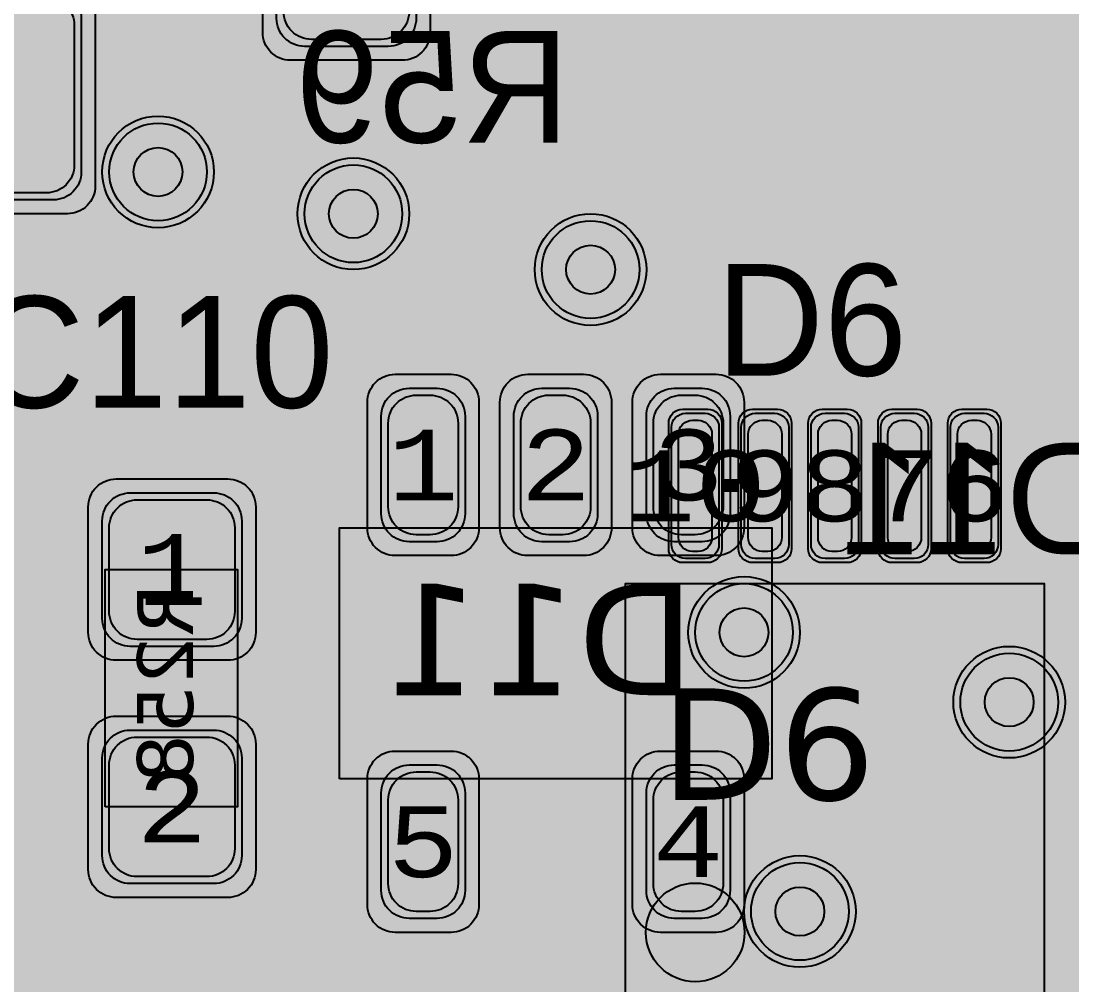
# Model space of a CAD drawing. Extents: x -28 to 199, y -61 to 255.
# Drawn here: x 40.92 to 48.45, y 159.87 to 166.78 of the extents above; entities that cross this region are included whole.
import ezdxf
from ezdxf.enums import TextEntityAlignment as Align

# ---------------------------------------------------------------- set-up
doc = ezdxf.new("R2010")
doc.units = 0
doc.header["$MEASUREMENT"] = 0
for name, color, linetype in [('ASSEMBLY_OUTLINES_BTM', 191, 'CONTINUOUS'), ('ASSEMBLY_OUTLINES_TOP', 102, 'CONTINUOUS'), ('ASSEMBLY_PART_NUMBERS_BTM', 191, 'CONTINUOUS'), ('ASSEMBLY_PART_NUMBERS_TOP', 102, 'CONTINUOUS'), ('ASSEMBLY_REF_DES_BTM', 191, 'CONTINUOUS'), ('ASSEMBLY_REF_DES_TOP', 102, 'CONTINUOUS'), ('DRILL_DRAWING', 21, 'CONTINUOUS'), ('GENERATED_SILKSCREEN_BTM', 255, 'CONTINUOUS'), ('GENERATED_SILKSCREEN_TOP', 140, 'CONTINUOUS'), ('PART_PADS_SMD_BTM', 10, 'CONTINUOUS'), ('PART_PADS_SMD_TOP', 150, 'CONTINUOUS'), ('PIN_NUMBERS_BTM', 8, 'CONTINUOUS'), ('PIN_NUMBERS_TOP', 8, 'CONTINUOUS'), ('PLACEMENT_OUTLINES_BTM', 222, 'CONTINUOUS'), ('PLACEMENT_OUTLINES_TOP', 130, 'CONTINUOUS'), ('PLANE_DATA_LAYER_BOTTOM', 10, 'CONTINUOUS'), ('PLANE_DATA_LAYER_TOP', 150, 'CONTINUOUS'), ('PLANE_SHAPES_LAYER_2', 230, 'CONTINUOUS'), ('PLANE_SHAPES_LAYER_3', 81, 'CONTINUOUS'), ('PLANE_SHAPES_LAYER_BOTTOM', 10, 'CONTINUOUS'), ('PLANE_SHAPES_LAYER_TOP', 150, 'CONTINUOUS'), ('SILKSCREEN_OUTLINES_BTM', 211, 'CONTINUOUS'), ('SILKSCREEN_OUTLINES_TOP', 150, 'CONTINUOUS'), ('SILKSCREEN_REF_DES_BTM', 211, 'CONTINUOUS'), ('SILKSCREEN_REF_DES_TOP', 150, 'CONTINUOUS'), ('SOLDERMASK_PADS_BTM', 12, 'CONTINUOUS'), ('SOLDERMASK_PADS_TOP', 180, 'CONTINUOUS'), ('SOLDERPASTE_PADS_BTM', 12, 'CONTINUOUS'), ('SOLDERPASTE_PADS_TOP', 180, 'CONTINUOUS'), ('TRACES_LAYER_BOTTOM', 10, 'CONTINUOUS'), ('TRACES_LAYER_TOP', 150, 'CONTINUOUS'), ('VIA_HOLES_LAYER_2', 30, 'CONTINUOUS'), ('VIA_HOLES_LAYER_3', 30, 'CONTINUOUS'), ('VIA_HOLES_LAYER_BOTTOM', 30, 'CONTINUOUS'), ('VIA_HOLES_LAYER_TOP', 30, 'CONTINUOUS'), ('VIA_PADS_LAYER_2', 230, 'CONTINUOUS'), ('VIA_PADS_LAYER_3', 81, 'CONTINUOUS'), ('VIA_PADS_LAYER_BOTTOM', 10, 'CONTINUOUS'), ('VIA_PADS_LAYER_TOP', 150, 'CONTINUOUS')]:
    doc.layers.add(name, color=color, linetype=linetype)
doc.styles.add('COURIER_NEW', font='COUR.TTF')
doc.styles.add('VERDANA', font='verdana.TTF')
doc.styles.add('VERIBEST_GERBER_0', font='txt')

msp = doc.modelspace()

# ---------------------------------------------------------------- hatches: boundary and pattern name
at = {"layer": 'ASSEMBLY_OUTLINES_TOP'}
h = msp.add_hatch(color=256, dxfattribs=at)
edge = h.paths.add_edge_path()
edge.add_arc((45.75, 160.25), 0.353553, 0, 360)
at = {"layer": 'PLANE_DATA_LAYER_BOTTOM'}
h = msp.add_hatch(color=256, dxfattribs=at)
h.paths.add_polyline_path([(65.75, 160.0762, -0.414213562373095), (65.6738, 160), (52.4762, 160, -0.414213562373095), (52.4, 160.0762), (52.4, 160.717153, 0.1989122151386167), (52.253553, 161.070706), (47.368451, 165.955808, -0.1989099556854013), (47.346133, 166.009689), (47.346133, 184.1738, -0.414213562373095), (47.422333, 184.25), (53.4238, 184.25, -0.414213562373095), (53.5, 184.1738), (53.5, 179.000008, 0.414213562373095), (53.500008, 179), (56.6738, 179, -0.414213562373095), (56.75, 178.9238), (56.75, 171.750008, 0.414213562373095), (56.750008, 171.75), (58.4238, 171.75, -0.414213562373095), (58.5, 171.6738), (58.5, 165.500008, 0.414213562373095), (58.500008, 165.5), (65.6738, 165.5, -0.414213562373095), (65.75, 165.4238)], flags=0)
h.paths.add_polyline_path([(47.5, 168.25, -0.9999999999999999), (49.5, 168.25, -0.9999999999999999)], flags=0)
h.paths.add_polyline_path([(47.5, 172.5, -0.9999999999999999), (49.5, 172.5, -0.9999999999999999)], flags=0)
h.paths.add_polyline_path([(47.5, 176.75, -0.9999999999999999), (49.5, 176.75, -0.9999999999999999)], flags=0)
h.paths.add_polyline_path([(47.5, 182, -0.9999999999999999), (49.5, 182, -0.9999999999999999)], flags=0)
at = {"layer": 'PLANE_DATA_LAYER_TOP'}
h = msp.add_hatch(color=256, dxfattribs=at)
h.paths.add_polyline_path([(86.463448, 185.473835, -0.1989099556854013), (86.44113, 185.419954), (76.797091, 175.775915, 0.1989122151386141), (76.650644, 175.422362), (76.650644, 172.0512, -0.414213562373095), (76.574444, 171.975), (76.559079, 171.975, -0.3496023543748377), (76.484808, 172.034161, 0.5130308321652396), (75.585987, 172.411269, -0.1385740107174437), (75.546107, 172.4), (75.273, 172.4, 0.1989122151386089), (74.919447, 172.253553), (74.867276, 172.201382, -0.1989133663344342), (74.813394, 172.179064), (73.0762, 172.179064, -0.414213562373095), (73, 172.255264), (73, 177.999992, 0.414213562373095), (72.999992, 178), (66.250008, 178, 0.414213562373095), (66.25, 177.999992), (66.25, 172.17423, -0.2644198350149006), (66.212766, 172.108747, 0.0622368132861753), (66.114895, 172.032618), (64.037581, 169.955303, 0.1989122151386089), (63.891134, 169.60175), (63.891134, 163.701765, -0.1989099556853327), (63.868816, 163.647884), (62.49325, 162.272318, -0.1989133663345028), (62.439368, 162.25), (50.8262, 162.25, -0.414213562373095), (50.75, 162.3262), (50.75, 162.9238, -0.414213562373095), (50.8262, 163), (51.65, 163, 0.414213562373095), (52.1, 163.45), (52.1, 164.55, 0.414213562373095), (51.65, 165), (50.8262, 165, -0.414213562373095), (50.75, 165.0762), (50.75, 165.249992, 0.414213562373095), (50.749992, 165.25), (45.592317, 165.25, -0.27336965403349), (45.52557, 165.289441, 0.4661354856309689), (44.623957, 165.467539, -0.6297856695914315), (44.5, 165.526916), (44.5, 166.465411, -0.414213562373095), (44.5762, 166.541611), (45.726869, 166.541611, 0.198912215138622), (46.080422, 166.688058), (47.408969, 168.016605, -0.5745546308790374), (47.536286, 167.983064, 3.3778190211340116), (47.863697, 169.021439, -0.6341075319548196), (47.739011, 169.080223), (47.739011, 171.669777, -0.6341075319548197), (47.863697, 171.728561, 2.1211046100404554), (47.863697, 173.271439, -0.6341075319548196), (47.739011, 173.330223), (47.739011, 175.919777, -0.6341075319548197), (47.863697, 175.978561, 2.1211046100404554), (47.863697, 177.521439, -0.6341075319548196), (47.739011, 177.580223), (47.739011, 177.63997, -0.1989099556853499), (47.761329, 177.693851), (54.79516, 184.727682, -0.1989133663344858), (54.849042, 184.75), (70.499992, 184.75, 0.414213562373095), (70.5, 184.750008), (70.5, 186.262529, -0.679246768798684), (70.631697, 186.314745, 2.5221309401857095), (70.631697, 187.685255, -0.679246768798684), (70.5, 187.737471), (70.5, 188.802529, -0.6792467687985848), (70.631697, 188.854745, 2.522130940185749), (70.631697, 190.225255, -0.679246768798684), (70.5, 190.277471), (70.5, 192.382365, -0.414213562373095), (70.5762, 192.458565), (75.378436, 192.458565, 0.1989122151386141), (75.731989, 192.605012), (77.354659, 194.227682, -0.198913366334503), (77.408541, 194.25), (80.573834, 194.25, -0.7996942034350105), (80.606523, 194.104968, 0.2895657790381564), (79.75, 192.75, 0.9999999999999999), (82.75, 192.75, 0.2895657790381564), (81.893477, 194.104968, -0.7996942034350105), (81.926166, 194.25), (84.073834, 194.25, -0.7996942034350105), (84.106523, 194.104968, 0.2895657790381564), (83.25, 192.75, 0.9999999999999999), (86.25, 192.75, 0.2895657790381564), (85.393477, 194.104968, -0.7996942034350105), (85.426166, 194.25), (86.203745, 194.25, -0.198913366334503), (86.257627, 194.227682), (86.44113, 194.044179, -0.1989099556854013), (86.463448, 193.990298)], flags=0)
h.paths.add_polyline_path([(54.4, 180.5, -0.9999999999999999), (55.6, 180.5, -0.9999999999999999)], flags=0)
h.paths.add_polyline_path([(57.774763, 179.999693, -0.6213993882361923), (57.717303, 180.123665, 3.4065579684257754), (57.101959, 179.91855, -0.6213955599504086), (57.130374, 179.784897, 5.713872496407954)], flags=0)
h.paths.add_polyline_path([(58.65, 180.5, -0.9999999999999999), (59.85, 180.5, -0.9999999999999999)], flags=0)
h.paths.add_polyline_path([(57.25, 175.5, -0.9999999999999999), (60.25, 175.5, -0.9999999999999999)], flags=0)
h.paths.add_polyline_path([(59, 168.5, -0.9999999999999999), (61, 168.5, -0.9999999999999999)], flags=0)
h.paths.add_polyline_path([(59.25, 179, -0.9999999999999999), (61.25, 179, -0.9999999999999999)], flags=0)
h.paths.add_polyline_path([(60, 173.5, -0.9999999999999999), (62, 173.5, -0.9999999999999999)], flags=0)
h.paths.add_polyline_path([(60.9, 167.5, -0.9999999999999999), (62.1, 167.5, -0.9999999999999999)], flags=0)
h.paths.add_polyline_path([(60.9, 171.5, -0.9999999999999999), (62.1, 171.5, -0.9999999999999999)], flags=0)
h.paths.add_polyline_path([(60.9, 180.5, -0.9999999999999999), (62.1, 180.5, -0.9999999999999999)], flags=0)
h.paths.add_polyline_path([(63.648041, 179.91855, 3.4065579684257754), (63.032697, 180.123665, -0.6213993882361925), (62.975237, 179.999693, 5.713872496407954), (63.619626, 179.784897, -0.6213955599504087)], flags=0)
h.paths.add_polyline_path([(74, 179.25, -0.9999999999999999), (76, 179.25, -0.9999999999999999)], flags=0)
h.paths.add_polyline_path([(76.5, 179.25, -0.9999999999999999), (78.5, 179.25, -0.9999999999999999)], flags=0)
h.paths.add_polyline_path([(78, 181, -0.9999999999999999), (81, 181, -0.9999999999999999)], flags=0)
h.paths.add_polyline_path([(80.25, 187, -0.9999999999999999), (83.25, 187, -0.9999999999999999)], flags=0)
at = {"layer": 'PLANE_SHAPES_LAYER_2'}
h = msp.add_hatch(color=256, dxfattribs=at)
h.paths.add_polyline_path([(169.5, 129.25), (149.5, 129.25), (142.25, 122), (142.25, 90.5), (147.5, 90.5), (147.5, 80), (154, 80), (154, 69.25), (131.75, 69.25), (131.75, 73.25), (121.25, 73.25), (121.25, 81), (110.5, 81), (110.5, 125.75), (106.5, 125.75), (106.5, 128.75), (93.5, 128.75), (93.5, 120.25), (91.75, 120.25), (91.75, 121.5), (80, 121.5), (80, 118.25), (73.25, 118.25), (73.25, 124.5), (67.5, 124.5), (67.5, 128), (57.75, 128), (57.75, 120.25), (55.25, 120.25), (55.25, 121.5), (47.5, 121.5), (47.5, 119), (35, 119), (35, 134.75), (32.75, 134.75), (32.75, 159.75), (29.25, 159.75), (29.25, 175.25), (22.5, 175.25), (22.5, 195.25), (17.25, 195.25), (17.25, 198), (22.5, 198), (22.5, 216.5), (40.25, 216.5), (40.25, 235.5), (54.5, 235.5), (54.5, 254), (87.25, 254), (87.25, 236.25), (86.25, 236.25), (86.25, 228.75), (81, 228.75), (81, 218.75), (95.25, 218.75), (95.25, 194.5), (87, 194.5), (87, 172), (131.1, 172), (131.1, 208.75), (115.5, 208.75), (115.5, 213.75), (106.75, 213.75), (106.75, 218.75), (110.25, 222.25), (110.25, 226.25), (142.5, 226.25), (142.5, 221.5), (160.5, 221.5), (160.5, 240.75), (169.5, 240.75)])
h.paths.add_polyline_path([(35.5, 149.5), (41.75, 149.5), (41.75, 152), (39.25, 152), (39.25, 154), (37.75, 154), (37.75, 152), (35.5, 152)], flags=16)
h.paths.add_polyline_path([(37.5, 125.75), (37.5, 128.75), (42.75, 128.75), (42.75, 125.75)], flags=16)
h.paths.add_polyline_path([(52, 127.75), (52, 130.75), (54.25, 130.75), (54.25, 127.75)], flags=16)
h.paths.add_polyline_path([(50.75, 219.5), (50.75, 226.5), (71.75, 226.5), (71.75, 219.5)], flags=16)
h.paths.add_polyline_path([(66.5, 150.75), (66.5, 177.5), (72.25, 177.5), (72.25, 150.75)], flags=16)
h.paths.add_polyline_path([(47.25, 185.25), (73, 185.25), (73, 188.25), (70.25, 188.25), (70.25, 191), (47.25, 191)], flags=16)
h.paths.add_polyline_path([(84.5, 208), (84.5, 212.75), (85, 212.75), (85, 208)], flags=16)
h.paths.add_polyline_path([(61.5, 137.25), (87.75, 137.25), (87.75, 140.5), (84.75, 140.5), (84.75, 143), (61.5, 143)], flags=16)
h.paths.add_polyline_path([(88.75, 127), (88.75, 130), (91, 130), (91, 127)], flags=16)
h.paths.add_polyline_path([(85.5, 130.25), (85.5, 132.5), (91, 132.5), (91, 130.25)], flags=16)
h.paths.add_polyline_path([(108.75, 142.25), (135.75, 142.25), (135.75, 145.75), (132.25, 145.75), (132.25, 149), (108.75, 149)], flags=16)
h.paths.add_polyline_path([(114.25, 126.75), (140.75, 126.75), (140.75, 129.75), (137.25, 129.75), (137.25, 133), (114.25, 133)], flags=16)
h.paths.add_polyline_path([(155.25, 180.25), (166.25, 180.25), (166.25, 186.25), (152.25, 186.25), (152.25, 183), (155.25, 183)], flags=16)
at = {"layer": 'PLANE_SHAPES_LAYER_3'}
h = msp.add_hatch(color=256, dxfattribs=at)
h.paths.add_polyline_path([(169.5, 129.25), (149.5, 129.25), (142.25, 122), (142.25, 90.5), (147.5, 90.5), (147.5, 80), (154, 80), (154, 69.25), (131.75, 69.25), (131.75, 73.25), (121.25, 73.25), (121.25, 81), (110.5, 81), (110.5, 125.75), (106.5, 125.75), (106.5, 128.75), (93.5, 128.75), (93.5, 120.25), (91.75, 120.25), (91.75, 121.5), (80, 121.5), (80, 118.25), (73.25, 118.25), (73.25, 124.5), (67.5, 124.5), (67.5, 127.75), (58.25, 127.75), (58.25, 130.25), (88.75, 130.25), (88.75, 127), (91, 127), (91, 132.5), (55, 132.5), (55, 131.25), (52, 131.25), (52, 127.75), (55, 127.75), (55, 127.25), (57.75, 127.25), (57.75, 120.25), (55.25, 120.25), (55.25, 121.5), (47.5, 121.5), (47.5, 119), (35, 119), (35, 134.75), (32.75, 134.75), (32.75, 159.75), (29.25, 159.75), (29.25, 175.25), (22.5, 175.25), (22.5, 195.25), (17.25, 195.25), (17.25, 198), (22.5, 198), (22.5, 216.5), (40.25, 216.5), (40.25, 235.5), (54.5, 235.5), (54.5, 254), (87.25, 254), (87.25, 236.25), (86.25, 236.25), (86.25, 228.75), (81, 228.75), (81, 218.75), (95.25, 218.75), (95.25, 194.5), (87, 194.5), (87, 172), (131.1, 172), (131.1, 208.75), (115.5, 208.75), (115.5, 213.75), (106.75, 213.75), (106.75, 218.75), (110.25, 222.25), (110.25, 226.25), (142.5, 226.25), (142.5, 221.5), (160.5, 221.5), (160.5, 240.75), (169.5, 240.75)])
h.paths.add_polyline_path([(35.5, 149.5), (41.75, 149.5), (41.75, 152), (39.25, 152), (39.25, 154), (37.75, 154), (37.75, 152), (35.5, 152)], flags=16)
h.paths.add_polyline_path([(37.5, 125.75), (37.5, 128.75), (42.75, 128.75), (42.75, 125.75)], flags=16)
h.paths.add_polyline_path([(50.75, 219.5), (50.75, 226.5), (71.75, 226.5), (71.75, 219.5)], flags=16)
h.paths.add_polyline_path([(66.5, 150.75), (66.5, 177.5), (72.25, 177.5), (72.25, 150.75)], flags=16)
h.paths.add_polyline_path([(47.25, 185.25), (73, 185.25), (73, 188.25), (70.25, 188.25), (70.25, 191), (47.25, 191)], flags=16)
h.paths.add_polyline_path([(84.5, 208), (84.5, 212.75), (85, 212.75), (85, 208)], flags=16)
h.paths.add_polyline_path([(61.5, 137.25), (87.75, 137.25), (87.75, 140.5), (84.75, 140.5), (84.75, 143), (61.5, 143)], flags=16)
h.paths.add_polyline_path([(108.75, 142.25), (135.75, 142.25), (135.75, 145.75), (132.25, 145.75), (132.25, 149), (108.75, 149)], flags=16)
h.paths.add_polyline_path([(114.25, 126.75), (140.75, 126.75), (140.75, 129.75), (137.25, 129.75), (137.25, 133), (114.25, 133)], flags=16)
h.paths.add_polyline_path([(155.25, 180.25), (166.25, 180.25), (166.25, 186.25), (152.25, 186.25), (152.25, 183), (155.25, 183)], flags=16)
at = {"layer": 'VIA_HOLES_LAYER_2'}
h = msp.add_hatch(color=256, dxfattribs=at)
edge = h.paths.add_edge_path()
edge.add_arc((41.9, 165.7), 0.175, 0, 360)
h = msp.add_hatch(color=256, dxfattribs=at)
edge = h.paths.add_edge_path()
edge.add_arc((43.3, 165.4), 0.175, 0, 360)
h = msp.add_hatch(color=256, dxfattribs=at)
edge = h.paths.add_edge_path()
edge.add_arc((45, 165), 0.175, 0, 360)
h = msp.add_hatch(color=256, dxfattribs=at)
edge = h.paths.add_edge_path()
edge.add_arc((46.1, 162.4), 0.175, 0, 360)
h = msp.add_hatch(color=256, dxfattribs=at)
edge = h.paths.add_edge_path()
edge.add_arc((48, 161.9), 0.175, 0, 360)
h = msp.add_hatch(color=256, dxfattribs=at)
edge = h.paths.add_edge_path()
edge.add_arc((46.5, 160.4), 0.175, 0, 360)
at = {"layer": 'VIA_HOLES_LAYER_3'}
h = msp.add_hatch(color=256, dxfattribs=at)
edge = h.paths.add_edge_path()
edge.add_arc((41.9, 165.7), 0.175, 0, 360)
h = msp.add_hatch(color=256, dxfattribs=at)
edge = h.paths.add_edge_path()
edge.add_arc((43.3, 165.4), 0.175, 0, 360)
h = msp.add_hatch(color=256, dxfattribs=at)
edge = h.paths.add_edge_path()
edge.add_arc((45, 165), 0.175, 0, 360)
h = msp.add_hatch(color=256, dxfattribs=at)
edge = h.paths.add_edge_path()
edge.add_arc((46.1, 162.4), 0.175, 0, 360)
h = msp.add_hatch(color=256, dxfattribs=at)
edge = h.paths.add_edge_path()
edge.add_arc((48, 161.9), 0.175, 0, 360)
h = msp.add_hatch(color=256, dxfattribs=at)
edge = h.paths.add_edge_path()
edge.add_arc((46.5, 160.4), 0.175, 0, 360)
at = {"layer": 'VIA_HOLES_LAYER_BOTTOM'}
h = msp.add_hatch(color=256, dxfattribs=at)
edge = h.paths.add_edge_path()
edge.add_arc((41.9, 165.7), 0.175, 0, 360)
h = msp.add_hatch(color=256, dxfattribs=at)
edge = h.paths.add_edge_path()
edge.add_arc((43.3, 165.4), 0.175, 0, 360)
h = msp.add_hatch(color=256, dxfattribs=at)
edge = h.paths.add_edge_path()
edge.add_arc((45, 165), 0.175, 0, 360)
h = msp.add_hatch(color=256, dxfattribs=at)
edge = h.paths.add_edge_path()
edge.add_arc((46.1, 162.4), 0.175, 0, 360)
h = msp.add_hatch(color=256, dxfattribs=at)
edge = h.paths.add_edge_path()
edge.add_arc((48, 161.9), 0.175, 0, 360)
h = msp.add_hatch(color=256, dxfattribs=at)
edge = h.paths.add_edge_path()
edge.add_arc((46.5, 160.4), 0.175, 0, 360)
at = {"layer": 'VIA_HOLES_LAYER_TOP'}
h = msp.add_hatch(color=256, dxfattribs=at)
edge = h.paths.add_edge_path()
edge.add_arc((41.9, 165.7), 0.175, 0, 360)
h = msp.add_hatch(color=256, dxfattribs=at)
edge = h.paths.add_edge_path()
edge.add_arc((43.3, 165.4), 0.175, 0, 360)
h = msp.add_hatch(color=256, dxfattribs=at)
edge = h.paths.add_edge_path()
edge.add_arc((45, 165), 0.175, 0, 360)
h = msp.add_hatch(color=256, dxfattribs=at)
edge = h.paths.add_edge_path()
edge.add_arc((46.1, 162.4), 0.175, 0, 360)
h = msp.add_hatch(color=256, dxfattribs=at)
edge = h.paths.add_edge_path()
edge.add_arc((48, 161.9), 0.175, 0, 360)
h = msp.add_hatch(color=256, dxfattribs=at)
edge = h.paths.add_edge_path()
edge.add_arc((46.5, 160.4), 0.175, 0, 360)

# ---------------------------------------------------------------- linework, layer by layer
at = {"layer": 'ASSEMBLY_OUTLINES_BTM', "const_width": 0.1}
msp.add_lwpolyline([(43.2, 161.35), (43.2, 163.15), (46.3, 163.15), (46.3, 161.35)], close=True, dxfattribs=at)
at = {"layer": 'ASSEMBLY_OUTLINES_BTM'}
msp.add_lwpolyline([(41.52, 161.15), (41.52, 162.85), (42.47, 162.85), (42.47, 161.15)], close=True, dxfattribs=at)
at = {"layer": 'ASSEMBLY_OUTLINES_TOP', "const_width": 0.1}
msp.add_lwpolyline([(45.25, 159.75), (45.25, 162.75), (48.25, 162.75), (48.25, 159.75)], close=True, dxfattribs=at)
at = {"layer": 'ASSEMBLY_OUTLINES_TOP'}
msp.add_circle((45.75, 160.25), 0.353553, dxfattribs=at)
at = {"layer": 'GENERATED_SILKSCREEN_BTM', "const_width": 0.15}
for points in [[(43.0888, 165.8996), (43.2232, 166.0092), (43.2256, 166.0108), (43.2272, 166.0132), (43.228, 166.018), (43.2272, 166.0236), (43.2248, 166.0292), (43.2208, 166.0332), (43.216, 166.0364), (43.2104, 166.0372), (43.2048, 166.0356), (43.0744, 165.9292), (42.816, 165.9292), (42.6912, 166.03), (42.6912, 166.3172), (42.8, 166.2292), (42.8032, 166.2276), (42.804, 166.2268), (42.8064, 166.226), (42.8096, 166.226), (43.0792, 166.226), (43.0824, 166.226), (43.0872, 166.2276), (43.0888, 166.2292), (43.2232, 166.338), (43.2256, 166.3388), (43.2264, 166.3404), (43.228, 166.3428), (43.2296, 166.3484), (43.2304, 166.3516), (43.2304, 166.5708), (43.2296, 166.5748), (43.228, 166.578), (43.2264, 166.5804), (43.2256, 166.5812), (43.2232, 166.5836), (43.0888, 166.6932), (43.0856, 166.694), (43.084, 166.6948), (43.0824, 166.6956), (43.0792, 166.6964), (42.8096, 166.6964), (42.8064, 166.6956), (42.8048, 166.6948), (42.8024, 166.694), (42.7992, 166.6932), (42.6648, 166.5836), (42.6624, 166.5796), (42.6616, 166.5764), (42.66, 166.574), (42.6592, 166.5708), (42.6592, 166.022), (42.66, 166.0196), (42.6616, 166.014), (42.6624, 166.0124), (42.6648, 166.0092), (42.7992, 165.8996), (42.8032, 165.898), (42.804, 165.8972), (42.8064, 165.8972), (42.8072, 165.8964), (42.808, 165.8964), (42.8096, 165.8964), (43.0792, 165.8964), (43.0824, 165.8972), (43.0856, 165.898), (43.0888, 165.8996)], [(43.836, 166.4212), (43.8392, 166.4204), (43.8416, 166.4196), (43.8448, 166.418), (43.9536, 166.33), (43.9536, 166.6636), (43.4312, 166.6636), (43.4256, 166.6652), (43.4208, 166.6684), (43.4184, 166.674), (43.4176, 166.6796), (43.4184, 166.686), (43.4208, 166.6908), (43.4256, 166.6948), (43.4312, 166.6964), (43.9712, 166.6964), (43.9768, 166.6948), (43.9816, 166.6908), (43.9856, 166.686), (43.9872, 166.6804), (43.9872, 166.2956), (43.9864, 166.29), (43.984, 166.286), (43.9808, 166.2836), (43.9752, 166.282), (43.972, 166.2804), (43.968, 166.2796), (43.964, 166.2804), (43.9608, 166.2828), (43.8304, 166.3892), (43.572, 166.3892), (43.4472, 166.2876), (43.4472, 166.03), (43.572, 165.93), (43.8304, 165.93), (43.9608, 166.0356), (43.9664, 166.038), (43.9712, 166.038), (43.9768, 166.0348), (43.9808, 166.0308), (43.984, 166.0252), (43.9856, 166.0196), (43.9848, 166.0164), (43.984, 166.014), (43.9824, 166.0116), (43.98, 166.01), (43.8448, 165.8996), (43.8424, 165.898), (43.8392, 165.898), (43.836, 165.8964), (43.5664, 165.8964), (43.5648, 165.8964), (43.5632, 165.8972), (43.5624, 165.8972), (43.5608, 165.898), (43.5592, 165.898), (43.556, 165.8996), (43.4208, 166.01), (43.4184, 166.0124), (43.4176, 166.014), (43.416, 166.0188), (43.4152, 166.022), (43.4152, 166.2956), (43.416, 166.2988), (43.4176, 166.3036), (43.4176, 166.3052), (43.4192, 166.306), (43.42, 166.3076), (43.4208, 166.3092), (43.556, 166.418), (43.56, 166.4196), (43.5632, 166.4204), (43.5664, 166.4212), (43.836, 166.4212)], [(44.176, 166.3924), (44.1736, 166.394), (44.1728, 166.398), (44.1712, 166.402), (44.1704, 166.406), (44.1704, 166.5708), (44.1712, 166.5748), (44.1728, 166.5772), (44.1728, 166.5796), (44.1736, 166.5804), (44.1752, 166.5812), (44.176, 166.5828), (44.312, 166.6932), (44.316, 166.6948), (44.3192, 166.6956), (44.3224, 166.6964), (44.7256, 166.6964), (44.7328, 166.6948), (44.7376, 166.6908), (44.7416, 166.686), (44.7432, 166.6804), (44.7432, 165.9124), (44.7416, 165.906), (44.7376, 165.902), (44.7328, 165.8996), (44.7272, 165.8988), (44.7208, 165.8996), (44.7152, 165.902), (44.7112, 165.906), (44.7096, 165.9124), (44.7096, 166.2804), (44.3336, 166.2804), (44.2024, 165.9076), (44.1992, 165.902), (44.1936, 165.8988), (44.188, 165.898), (44.1824, 165.8996), (44.1776, 165.902), (44.1736, 165.906), (44.172, 165.9116), (44.1728, 165.918), (44.304, 166.2908), (44.176, 166.3924)], [(43.1976, 166.5628), (43.1976, 166.3596), (43.0744, 166.258), (42.816, 166.258), (42.6912, 166.3596), (42.6912, 166.5628), (42.816, 166.6636), (43.0744, 166.6636), (43.1976, 166.5628)], [(44.7096, 166.6636), (44.3272, 166.6636), (44.2024, 166.5628), (44.2024, 166.414), (44.3272, 166.3124), (44.7096, 166.3124), (44.7096, 166.6636)], [(47.0432, 162.9792), (47.0496, 162.9776), (47.0536, 162.9744), (47.0552, 162.9688), (47.056, 162.9624), (47.0552, 162.9568), (47.0536, 162.9512), (47.0496, 162.9472), (47.0432, 162.9464), (46.7312, 162.9464), (46.7256, 162.9472), (46.7208, 162.9512), (46.7184, 162.9568), (46.7176, 162.9624), (46.7184, 162.9688), (46.7208, 162.9744), (46.7256, 162.9776), (46.7312, 162.9792), (46.872, 162.9792), (46.872, 163.7304), (46.8728, 163.736), (46.8752, 163.74), (46.8792, 163.7424), (46.8848, 163.7432), (46.8888, 163.744), (46.8928, 163.744), (46.896, 163.7424), (46.8992, 163.7392), (47.0552, 163.52), (47.0568, 163.5168), (47.0576, 163.5144), (47.0576, 163.5088), (47.0552, 163.504), (47.0512, 163.5), (47.0464, 163.4968), (47.0408, 163.4952), (47.0376, 163.4952), (47.0352, 163.496), (47.0312, 163.5008), (46.9032, 163.68), (46.9032, 162.9792), (47.0432, 162.9792)], [(47.7712, 162.9792), (47.7776, 162.9776), (47.7816, 162.9744), (47.7832, 162.9688), (47.784, 162.9624), (47.7832, 162.9568), (47.7816, 162.9512), (47.7776, 162.9472), (47.7712, 162.9464), (47.4592, 162.9464), (47.4536, 162.9472), (47.4488, 162.9512), (47.4464, 162.9568), (47.4456, 162.9624), (47.4464, 162.9688), (47.4488, 162.9744), (47.4536, 162.9776), (47.4592, 162.9792), (47.6, 162.9792), (47.6, 163.7304), (47.6008, 163.736), (47.6032, 163.74), (47.6072, 163.7424), (47.6128, 163.7432), (47.6168, 163.744), (47.6208, 163.744), (47.624, 163.7424), (47.6272, 163.7392), (47.7832, 163.52), (47.7848, 163.5168), (47.7856, 163.5144), (47.7856, 163.5088), (47.7832, 163.504), (47.7792, 163.5), (47.7744, 163.4968), (47.7688, 163.4952), (47.7656, 163.4952), (47.7632, 163.496), (47.7592, 163.5008), (47.6312, 163.68), (47.6312, 162.9792), (47.7712, 162.9792)], [(48.212, 163.7432), (48.216, 163.7448), (48.2192, 163.7456), (48.2224, 163.7464), (48.6272, 163.7464)], [(48.6272, 162.9464), (48.2224, 162.9464), (48.2192, 162.9464), (48.2176, 162.9472), (48.216, 162.948), (48.212, 162.9496), (48.0768, 163.0592), (48.0744, 163.0624), (48.0736, 163.064), (48.072, 163.068), (48.0712, 163.072), (48.0712, 163.6208), (48.072, 163.6248), (48.0736, 163.6272), (48.0736, 163.6296), (48.0752, 163.6304), (48.076, 163.6312), (48.0768, 163.6328), (48.212, 163.7432)], [(48.6096, 163.7136), (48.228, 163.7136), (48.1032, 163.6128), (48.1032, 163.08), (48.228, 162.9792), (48.6096, 162.9792), (48.6096, 163.7136)]]:
    msp.add_lwpolyline(points, dxfattribs=at)
for points in [[(43.443828, 163.149995), (43.200005, 163.149995), (43.200005, 161.350005), (43.443828, 161.350005, 9.7912e-06), (43.443824, 161.349995), (43.2, 161.349995, -0.4142135624), (43.199995, 161.35), (43.199995, 163.15, -0.4142135624), (43.2, 163.150005), (43.443824, 163.150005, 9.7912e-06), (43.443828, 163.149995)], [(44.393828, 163.149995), (44.156172, 163.149995, 9.7912e-06), (44.156176, 163.150005), (44.393824, 163.150005, 9.7912e-06), (44.393828, 163.149995)], [(45.343828, 163.149995), (45.106172, 163.149995, 9.7912e-06), (45.106176, 163.150005), (45.343824, 163.150005, 9.7912e-06), (45.343828, 163.149995)], [(46.300005, 162.774997, 6.8599e-06), (46.299995, 162.775003), (46.299995, 163.149995), (46.056172, 163.149995, 9.7912e-06), (46.056176, 163.150005), (46.3, 163.150005, -0.4142135624), (46.300005, 163.15), (46.300005, 162.774997)], [(41.520005, 161.707911, 1.22306e-05), (41.519995, 161.707902), (41.519995, 162.292098, 1.22306e-05), (41.520005, 162.292089), (41.520005, 161.707911)], [(42.470005, 161.716156, 1.1642e-05), (42.469995, 161.716164), (42.469995, 162.283836, 1.1642e-05), (42.470005, 162.283844), (42.470005, 161.716156)], [(46.300005, 161.35, -0.4142135624), (46.3, 161.349995), (46.056176, 161.349995, 9.7912e-06), (46.056172, 161.350005), (46.299995, 161.350005), (46.299995, 162.024997, 6.8599e-06), (46.300005, 162.025003), (46.300005, 161.35)], [(45.343828, 161.350005, 9.7912e-06), (45.343824, 161.349995), (44.156176, 161.349995, 9.7912e-06), (44.156172, 161.350005), (45.343828, 161.350005)]]:
    msp.add_lwpolyline(points, format="xyb", dxfattribs=at)
at = {"layer": 'GENERATED_SILKSCREEN_TOP', "const_width": 0.15}
for points in [[(46.4384, 165.0232), (46.4344, 165.0248), (46.4312, 165.0256), (46.428, 165.0264), (46.0232, 165.0264), (46.0176, 165.0248), (46.0128, 165.0208), (46.0088, 165.016), (46.0072, 165.0104), (46.0072, 164.2424), (46.0088, 164.236), (46.0128, 164.232), (46.0176, 164.2272), (46.0232, 164.2264), (46.428, 164.2264), (46.4312, 164.2264), (46.4328, 164.2272), (46.4344, 164.228), (46.4384, 164.2296), (46.5736, 164.3392), (46.576, 164.3424), (46.5768, 164.344), (46.5784, 164.348), (46.5792, 164.352), (46.5792, 164.9008), (46.5784, 164.9048), (46.5768, 164.9072), (46.5768, 164.9096), (46.576, 164.9104), (46.5744, 164.9112), (46.5736, 164.9128), (46.4384, 165.0232)], [(47.1952, 165.0232), (47.3296, 164.9136), (47.3336, 164.9096), (47.3344, 164.9032), (47.3336, 164.8984), (47.332, 164.8944), (47.3296, 164.8912), (47.3256, 164.888), (47.3216, 164.8856), (47.3176, 164.8848), (47.3136, 164.8848), (47.3104, 164.8872), (47.1792, 164.9936), (46.92, 164.9936), (46.7968, 164.8928), (46.7968, 164.6056), (46.9056, 164.6944), (46.9088, 164.6952), (46.9104, 164.696), (46.9112, 164.696), (46.9112, 164.6968), (46.9152, 164.6976), (47.1848, 164.6976), (47.188, 164.6968), (47.188, 164.696), (47.1896, 164.696), (47.192, 164.6952), (47.1944, 164.6944), (47.3296, 164.5856), (47.3304, 164.5832), (47.332, 164.5824), (47.3328, 164.5816), (47.3328, 164.58), (47.3344, 164.5744), (47.3352, 164.572), (47.3352, 164.352), (47.3344, 164.348), (47.3328, 164.3448), (47.332, 164.3416), (47.3296, 164.3392), (47.1952, 164.2296), (47.1912, 164.228), (47.1904, 164.2272), (47.1888, 164.2272), (47.1872, 164.2264), (47.1864, 164.2264), (47.1848, 164.2264), (46.9152, 164.2264), (46.912, 164.2272), (46.9088, 164.228), (46.9056, 164.2296), (46.7712, 164.3392), (46.7696, 164.3408), (46.768, 164.3416), (46.7664, 164.344), (46.7648, 164.3496), (46.764, 164.352), (46.764, 164.9008), (46.7648, 164.9048), (46.7664, 164.908), (46.768, 164.9096), (46.7696, 164.9112), (46.7712, 164.9136), (46.9056, 165.0232), (46.9088, 165.024), (46.9112, 165.0248), (46.912, 165.0256), (46.9152, 165.0264), (47.1848, 165.0264), (47.188, 165.0256), (47.1888, 165.0256), (47.1896, 165.0248), (47.192, 165.024), (47.1952, 165.0232)], [(46.0408, 164.9936), (46.4224, 164.9936), (46.5472, 164.8928), (46.5472, 164.36), (46.4224, 164.2592), (46.0408, 164.2592), (46.0408, 164.9936)], [(41.5776, 164.0292), (41.5712, 164.0276), (41.568, 164.0244), (41.5656, 164.0188), (41.5648, 164.0124), (41.5656, 164.0068), (41.568, 164.0012), (41.5712, 163.9972), (41.5776, 163.9964), (41.8896, 163.9964), (41.8952, 163.9972), (41.9, 164.0012), (41.9024, 164.0068), (41.9032, 164.0124), (41.9024, 164.0188), (41.9, 164.0244), (41.8952, 164.0276), (41.8896, 164.0292), (41.7488, 164.0292), (41.7488, 164.7804), (41.748, 164.786), (41.7456, 164.79), (41.7416, 164.7924), (41.736, 164.7932), (41.732, 164.794), (41.728, 164.794), (41.7248, 164.7924), (41.7216, 164.7892), (41.5656, 164.57), (41.5632, 164.5644), (41.5632, 164.5588), (41.5656, 164.554), (41.5696, 164.55), (41.5744, 164.5468), (41.58, 164.5452), (41.5832, 164.5452), (41.5856, 164.546), (41.5896, 164.5508), (41.7176, 164.73), (41.7176, 164.0292), (41.5776, 164.0292)], [(42.3056, 164.0292), (42.2992, 164.0276), (42.296, 164.0244), (42.2936, 164.0188), (42.2928, 164.0124), (42.2936, 164.0068), (42.296, 164.0012), (42.2992, 163.9972), (42.3056, 163.9964), (42.6176, 163.9964), (42.6232, 163.9972), (42.628, 164.0012), (42.6304, 164.0068), (42.6312, 164.0124), (42.6304, 164.0188), (42.628, 164.0244), (42.6232, 164.0276), (42.6176, 164.0292), (42.4768, 164.0292), (42.4768, 164.7804), (42.476, 164.786), (42.4736, 164.79), (42.4696, 164.7924), (42.464, 164.7932), (42.46, 164.794), (42.456, 164.794), (42.4528, 164.7924), (42.4496, 164.7892), (42.2936, 164.57), (42.2912, 164.5644), (42.2912, 164.5588), (42.2936, 164.554), (42.2976, 164.55), (42.3024, 164.5468), (42.308, 164.5452), (42.3112, 164.5452), (42.3136, 164.546), (42.3176, 164.5508), (42.4456, 164.73), (42.4456, 164.0292), (42.3056, 164.0292)], [(40.7144, 164.6836), (40.8496, 164.7932), (40.852, 164.794), (40.8544, 164.7948), (40.8552, 164.7956), (40.8584, 164.7964), (41.128, 164.7964), (41.132, 164.7956), (41.1336, 164.7948), (41.136, 164.794), (41.1384, 164.7932), (41.2736, 164.6836), (41.2768, 164.6796), (41.2784, 164.6732), (41.2776, 164.6684), (41.276, 164.6644), (41.2736, 164.6612), (41.2696, 164.658), (41.2656, 164.6556), (41.2616, 164.6548), (41.2576, 164.6548), (41.2544, 164.6572), (41.1224, 164.7636), (40.864, 164.7636), (40.7408, 164.6628)], [(42.9256, 164.6836), (43.06, 164.7932), (43.0632, 164.794), (43.0656, 164.7948), (43.0664, 164.7956), (43.0696, 164.7964), (43.3392, 164.7964), (43.3424, 164.7956), (43.3432, 164.7956), (43.344, 164.7948), (43.3464, 164.794), (43.3496, 164.7932), (43.484, 164.6836), (43.4864, 164.6796), (43.4872, 164.6764), (43.4888, 164.674), (43.4896, 164.6708), (43.4896, 164.122), (43.4888, 164.1196), (43.4872, 164.114), (43.4864, 164.1124), (43.484, 164.1092), (43.3496, 163.9996), (43.3464, 163.9988), (43.3448, 163.998), (43.3432, 163.9972), (43.3416, 163.9964), (43.3392, 163.9964), (43.0696, 163.9964), (43.0664, 163.9972), (43.0632, 163.998), (43.06, 163.9996), (42.9256, 164.1092), (42.924, 164.1108), (42.9224, 164.1116), (42.9208, 164.114), (42.9192, 164.1196), (42.9184, 164.122), (42.9184, 164.6708), (42.9192, 164.674), (42.9208, 164.6764), (42.9224, 164.6796), (42.9256, 164.6836)], [(42.9512, 164.6628), (42.9512, 164.13), (42.9984, 164.09), (43.3856, 164.7212), (43.3328, 164.7636), (43.0744, 164.7636), (42.9512, 164.6628)], [(43.024, 164.0692), (43.0744, 164.0292), (43.3328, 164.0292), (43.4576, 164.13), (43.4576, 164.6628), (43.4104, 164.7004), (43.024, 164.0692)], [(46.7968, 164.564), (46.7968, 164.36), (46.92, 164.2592), (47.1784, 164.2592), (47.3032, 164.36), (47.3032, 164.564), (47.1784, 164.6656), (46.92, 164.6656), (46.7968, 164.564)], [(40.7408, 164.13), (40.864, 164.0292), (41.1224, 164.0292), (41.2544, 164.1356), (41.2576, 164.1372), (41.2616, 164.138), (41.2656, 164.1372), (41.2696, 164.1348), (41.2736, 164.1316), (41.276, 164.1276), (41.2776, 164.1228), (41.2784, 164.118), (41.2768, 164.1132), (41.2736, 164.1092), (41.1384, 163.9996), (41.1352, 163.998), (41.1344, 163.9972), (41.132, 163.9972), (41.1312, 163.9964), (41.1304, 163.9964), (41.128, 163.9964), (40.8584, 163.9964), (40.8552, 163.9972), (40.852, 163.998), (40.8496, 163.9996)], [(40.8496, 163.9996), (40.7152, 164.1092)]]:
    msp.add_lwpolyline(points, dxfattribs=at)
for points in [[(48.250005, 159.75, -0.4142135624), (48.25, 159.749995), (45.25, 159.749995, -0.4142135624), (45.249995, 159.75), (45.249995, 162.75, -0.4142135624), (45.25, 162.750005), (45.858916, 162.750005, 1.06046e-05), (45.858901, 162.749995), (45.250005, 162.749995), (45.250005, 159.750005), (48.249995, 159.750005), (48.249995, 161.556303, 7.1803e-06), (48.250005, 161.55631), (48.250005, 159.75)], [(48.250005, 162.24369, 7.1803e-06), (48.249995, 162.243697), (48.249995, 162.749995), (46.341099, 162.749995, 1.06046e-05), (46.341084, 162.750005), (48.25, 162.750005, -0.4142135624), (48.250005, 162.75), (48.250005, 162.24369)]]:
    msp.add_lwpolyline(points, format="xyb", dxfattribs=at)
at = {"layer": 'PART_PADS_SMD_BTM'}
for points in [[(43.9, 164.15, -0.4142135624), (44.1, 163.95), (44.1, 163.25, -0.4142135624), (43.9, 163.05), (43.7, 163.05, -0.4142135624), (43.5, 163.25), (43.5, 163.95, -0.4142135624), (43.7, 164.15)], [(44.85, 164.15, -0.4142135624), (45.05, 163.95), (45.05, 163.25, -0.4142135624), (44.85, 163.05), (44.65, 163.05, -0.4142135624), (44.45, 163.25), (44.45, 163.95, -0.4142135624), (44.65, 164.15)], [(45.8, 164.15, -0.4142135624), (46, 163.95), (46, 163.25, -0.4142135624), (45.8, 163.05), (45.6, 163.05, -0.4142135624), (45.4, 163.25), (45.4, 163.95, -0.4142135624), (45.6, 164.15)], [(42.3, 163.4, -0.4142135624), (42.5, 163.2), (42.5, 162.5, -0.4142135624), (42.3, 162.3), (41.7, 162.3, -0.4142135624), (41.5, 162.5), (41.5, 163.2, -0.4142135624), (41.7, 163.4)], [(42.3, 161.7, -0.4142135624), (42.5, 161.5), (42.5, 160.8, -0.4142135624), (42.3, 160.6), (41.7, 160.6, -0.4142135624), (41.5, 160.8), (41.5, 161.5, -0.4142135624), (41.7, 161.7)], [(43.9, 161.45, -0.4142135624), (44.1, 161.25), (44.1, 160.55, -0.4142135624), (43.9, 160.35), (43.7, 160.35, -0.4142135624), (43.5, 160.55), (43.5, 161.25, -0.4142135624), (43.7, 161.45)], [(45.8, 161.45, -0.4142135624), (46, 161.25), (46, 160.55, -0.4142135624), (45.8, 160.35), (45.6, 160.35, -0.4142135624), (45.4, 160.55), (45.4, 161.25, -0.4142135624), (45.6, 161.45)]]:
    msp.add_lwpolyline(points, format="xyb", close=True, dxfattribs=at)
at = {"layer": 'PART_PADS_SMD_TOP'}
for points in [[(43.55, 167.7, -0.4142135624), (43.75, 167.5), (43.75, 166.8, -0.4142135624), (43.55, 166.6), (42.95, 166.6, -0.4142135624), (42.75, 166.8), (42.75, 167.5, -0.4142135624), (42.95, 167.7)], [(41.15, 167, -0.4142135624), (41.35, 166.8), (41.35, 165.7, -0.4142135624), (41.15, 165.5), (40.25, 165.5, -0.4142135624), (40.05, 165.7), (40.05, 166.8, -0.4142135624), (40.25, 167)], [(45.68, 162.93, -0.4142135624), (45.58, 163.03), (45.58, 163.87, -0.4142135624), (45.68, 163.97), (45.82, 163.97, -0.4142135624), (45.92, 163.87), (45.92, 163.03, -0.4142135624), (45.82, 162.93)], [(46.18, 162.93, -0.4142135624), (46.08, 163.03), (46.08, 163.87, -0.4142135624), (46.18, 163.97), (46.32, 163.97, -0.4142135624), (46.42, 163.87), (46.42, 163.03, -0.4142135624), (46.32, 162.93)], [(46.68, 162.93, -0.4142135624), (46.58, 163.03), (46.58, 163.87, -0.4142135624), (46.68, 163.97), (46.82, 163.97, -0.4142135624), (46.92, 163.87), (46.92, 163.03, -0.4142135624), (46.82, 162.93)], [(47.18, 162.93, -0.4142135624), (47.08, 163.03), (47.08, 163.87, -0.4142135624), (47.18, 163.97), (47.32, 163.97, -0.4142135624), (47.42, 163.87), (47.42, 163.03, -0.4142135624), (47.32, 162.93)], [(47.68, 162.93, -0.4142135624), (47.58, 163.03), (47.58, 163.87, -0.4142135624), (47.68, 163.97), (47.82, 163.97, -0.4142135624), (47.92, 163.87), (47.92, 163.03, -0.4142135624), (47.82, 162.93)]]:
    msp.add_lwpolyline(points, format="xyb", close=True, dxfattribs=at)
at = {"layer": 'PLACEMENT_OUTLINES_BTM'}
for points in [[(43.2, 161.35), (43.2, 163.15), (46.3, 163.15), (46.3, 161.35)], [(41.52, 161.15), (41.52, 162.85), (42.47, 162.85), (42.47, 161.15)]]:
    msp.add_lwpolyline(points, close=True, dxfattribs=at)
at = {"layer": 'PLACEMENT_OUTLINES_TOP'}
msp.add_lwpolyline([(45.25, 159.75), (45.25, 162.75), (48.25, 162.75), (48.25, 159.75)], close=True, dxfattribs=at)
at = {"layer": 'PLANE_SHAPES_LAYER_BOTTOM'}
msp.add_solid([(46.25, 160), (56, 160), (46.25, 167.25), (56, 167.25)], dxfattribs=at)
at = {"layer": 'PLANE_SHAPES_LAYER_TOP'}
msp.add_solid([(44.5, 165.25), (50.75, 165.25), (44.5, 171), (50.75, 171)], dxfattribs=at)
at = {"layer": 'SILKSCREEN_OUTLINES_BTM'}
for points in [[(43.2, 161.35), (43.2, 163.15), (46.3, 163.15), (46.3, 161.35)], [(41.52, 161.15), (41.52, 162.85), (42.47, 162.85), (42.47, 161.15)]]:
    msp.add_lwpolyline(points, close=True, dxfattribs=at)
at = {"layer": 'SILKSCREEN_OUTLINES_TOP'}
msp.add_lwpolyline([(45.25, 159.75), (45.25, 162.75), (48.25, 162.75), (48.25, 159.75)], close=True, dxfattribs=at)
at = {"layer": 'SOLDERMASK_PADS_BTM'}
for points in [[(44, 164.25, -0.4142135624), (44.2, 164.05), (44.2, 163.15, -0.4142135624), (44, 162.95), (43.6, 162.95, -0.4142135624), (43.4, 163.15), (43.4, 164.05, -0.4142135624), (43.6, 164.25)], [(44.95, 164.25, -0.4142135624), (45.15, 164.05), (45.15, 163.15, -0.4142135624), (44.95, 162.95), (44.55, 162.95, -0.4142135624), (44.35, 163.15), (44.35, 164.05, -0.4142135624), (44.55, 164.25)], [(45.9, 164.25, -0.4142135624), (46.1, 164.05), (46.1, 163.15, -0.4142135624), (45.9, 162.95), (45.5, 162.95, -0.4142135624), (45.3, 163.15), (45.3, 164.05, -0.4142135624), (45.5, 164.25)], [(42.4, 163.5, -0.4142135624), (42.6, 163.3), (42.6, 162.4, -0.4142135624), (42.4, 162.2), (41.6, 162.2, -0.4142135624), (41.4, 162.4), (41.4, 163.3, -0.4142135624), (41.6, 163.5)], [(42.4, 161.8, -0.4142135624), (42.6, 161.6), (42.6, 160.7, -0.4142135624), (42.4, 160.5), (41.6, 160.5, -0.4142135624), (41.4, 160.7), (41.4, 161.6, -0.4142135624), (41.6, 161.8)], [(44, 161.55, -0.4142135624), (44.2, 161.35), (44.2, 160.45, -0.4142135624), (44, 160.25), (43.6, 160.25, -0.4142135624), (43.4, 160.45), (43.4, 161.35, -0.4142135624), (43.6, 161.55)], [(45.9, 161.55, -0.4142135624), (46.1, 161.35), (46.1, 160.45, -0.4142135624), (45.9, 160.25), (45.5, 160.25, -0.4142135624), (45.3, 160.45), (45.3, 161.35, -0.4142135624), (45.5, 161.55)]]:
    msp.add_lwpolyline(points, format="xyb", close=True, dxfattribs=at)
at = {"layer": 'SOLDERMASK_PADS_TOP'}
for points in [[(43.65, 167.8, -0.4142135624), (43.85, 167.6), (43.85, 166.7, -0.4142135624), (43.65, 166.5), (42.85, 166.5, -0.4142135624), (42.65, 166.7), (42.65, 167.6, -0.4142135624), (42.85, 167.8)], [(41.25, 167.1, -0.4142135624), (41.45, 166.9), (41.45, 165.6, -0.4142135624), (41.25, 165.4), (40.15, 165.4, -0.4142135624), (39.95, 165.6), (39.95, 166.9, -0.4142135624), (40.15, 167.1)], [(45.66, 162.9, -0.4142135624), (45.56, 163), (45.56, 163.9, -0.4142135624), (45.66, 164), (45.84, 164, -0.4142135624), (45.94, 163.9), (45.94, 163, -0.4142135624), (45.84, 162.9)], [(46.16, 162.9, -0.4142135624), (46.06, 163), (46.06, 163.9, -0.4142135624), (46.16, 164), (46.34, 164, -0.4142135624), (46.44, 163.9), (46.44, 163, -0.4142135624), (46.34, 162.9)], [(46.66, 162.9, -0.4142135624), (46.56, 163), (46.56, 163.9, -0.4142135624), (46.66, 164), (46.84, 164, -0.4142135624), (46.94, 163.9), (46.94, 163, -0.4142135624), (46.84, 162.9)], [(47.16, 162.9, -0.4142135624), (47.06, 163), (47.06, 163.9, -0.4142135624), (47.16, 164), (47.34, 164, -0.4142135624), (47.44, 163.9), (47.44, 163, -0.4142135624), (47.34, 162.9)], [(47.66, 162.9, -0.4142135624), (47.56, 163), (47.56, 163.9, -0.4142135624), (47.66, 164), (47.84, 164, -0.4142135624), (47.94, 163.9), (47.94, 163, -0.4142135624), (47.84, 162.9)]]:
    msp.add_lwpolyline(points, format="xyb", close=True, dxfattribs=at)
at = {"layer": 'SOLDERPASTE_PADS_BTM'}
for points in [[(43.85, 164.1, -0.4142135624), (44.05, 163.9), (44.05, 163.3, -0.4142135624), (43.85, 163.1), (43.75, 163.1, -0.4142135624), (43.55, 163.3), (43.55, 163.9, -0.4142135624), (43.75, 164.1)], [(44.8, 164.1, -0.4142135624), (45, 163.9), (45, 163.3, -0.4142135624), (44.8, 163.1), (44.7, 163.1, -0.4142135624), (44.5, 163.3), (44.5, 163.9, -0.4142135624), (44.7, 164.1)], [(45.75, 164.1, -0.4142135624), (45.95, 163.9), (45.95, 163.3, -0.4142135624), (45.75, 163.1), (45.65, 163.1, -0.4142135624), (45.45, 163.3), (45.45, 163.9, -0.4142135624), (45.65, 164.1)], [(42.25, 163.35, -0.4142135624), (42.45, 163.15), (42.45, 162.55, -0.4142135624), (42.25, 162.35), (41.75, 162.35, -0.4142135624), (41.55, 162.55), (41.55, 163.15, -0.4142135624), (41.75, 163.35)], [(42.25, 161.65, -0.4142135624), (42.45, 161.45), (42.45, 160.85, -0.4142135624), (42.25, 160.65), (41.75, 160.65, -0.4142135624), (41.55, 160.85), (41.55, 161.45, -0.4142135624), (41.75, 161.65)], [(43.85, 161.4, -0.4142135624), (44.05, 161.2), (44.05, 160.6, -0.4142135624), (43.85, 160.4), (43.75, 160.4, -0.4142135624), (43.55, 160.6), (43.55, 161.2, -0.4142135624), (43.75, 161.4)], [(45.75, 161.4, -0.4142135624), (45.95, 161.2), (45.95, 160.6, -0.4142135624), (45.75, 160.4), (45.65, 160.4, -0.4142135624), (45.45, 160.6), (45.45, 161.2, -0.4142135624), (45.65, 161.4)]]:
    msp.add_lwpolyline(points, format="xyb", close=True, dxfattribs=at)
at = {"layer": 'SOLDERPASTE_PADS_TOP'}
for points in [[(43.5, 167.65, -0.4142135624), (43.7, 167.45), (43.7, 166.85, -0.4142135624), (43.5, 166.65), (43, 166.65, -0.4142135624), (42.8, 166.85), (42.8, 167.45, -0.4142135624), (43, 167.65)], [(41.1, 166.95, -0.4142135624), (41.3, 166.75), (41.3, 165.75, -0.4142135624), (41.1, 165.55), (40.3, 165.55, -0.4142135624), (40.1, 165.75), (40.1, 166.75, -0.4142135624), (40.3, 166.95)], [(45.73, 162.98, -0.4142135624), (45.63, 163.08), (45.63, 163.82, -0.4142135624), (45.73, 163.92), (45.77, 163.92, -0.4142135624), (45.87, 163.82), (45.87, 163.08, -0.4142135624), (45.77, 162.98)], [(46.23, 162.98, -0.4142135624), (46.13, 163.08), (46.13, 163.82, -0.4142135624), (46.23, 163.92), (46.27, 163.92, -0.4142135624), (46.37, 163.82), (46.37, 163.08, -0.4142135624), (46.27, 162.98)], [(46.73, 162.98, -0.4142135624), (46.63, 163.08), (46.63, 163.82, -0.4142135624), (46.73, 163.92), (46.77, 163.92, -0.4142135624), (46.87, 163.82), (46.87, 163.08, -0.4142135624), (46.77, 162.98)], [(47.23, 162.98, -0.4142135624), (47.13, 163.08), (47.13, 163.82, -0.4142135624), (47.23, 163.92), (47.27, 163.92, -0.4142135624), (47.37, 163.82), (47.37, 163.08, -0.4142135624), (47.27, 162.98)], [(47.73, 162.98, -0.4142135624), (47.63, 163.08), (47.63, 163.82, -0.4142135624), (47.73, 163.92), (47.77, 163.92, -0.4142135624), (47.87, 163.82), (47.87, 163.08, -0.4142135624), (47.77, 162.98)]]:
    msp.add_lwpolyline(points, format="xyb", close=True, dxfattribs=at)
at = {"layer": 'TRACES_LAYER_BOTTOM'}
for points, const_width in [([(19.9, 204.7), (19.9, 204.073), (20.555632, 203.417368), (20.555632, 200.905632), (19.388647, 199.738647), (19.388647, 195.549807), (19.866672, 195.071782), (28.27768, 195.071782), (30.090988, 196.88509), (35.572933, 196.88509), (37.158023, 195.3), (40.268016, 195.3), (41.448627, 194.119389), (41.448627, 192.225954), (46.846133, 186.828448), (46.846133, 165.77102), (51.9, 160.717153), (51.9, 148.9)], 0.5), ([(38.4, 171), (38.4, 169.395065), (41.282281, 166.512784), (44.838013, 166.512784), (49.95, 161.400797), (49.95, 149.786143), (50.416331, 149.319812), (50.416331, 145.813247), (52.147475, 144.082103), (95.111398, 144.082103), (99.068501, 140.125), (113.134667, 140.125), (117, 136.259667), (117, 134.6)], 0.5), ([(43.3, 165.4), (42.554595, 165.4), (42.172536, 165.017941), (41.600235, 165.017941), (36.618176, 170), (35.85, 170)], 0.35), ([(45.7, 163.6), (45.7, 164.3), (45, 165)], 0.35), ([(44.75, 163.6), (44.75, 163.85), (44.107788, 164.492212), (41.892212, 164.492212), (40.25, 162.85)], 0.35), ([(43.8, 163.6), (42.75, 163.6), (42, 162.85)], 0.35), ([(43.8, 163.6), (43.8, 162.725), (44.261211, 162.263789), (45.288789, 162.263789), (45.425, 162.4), (46.1, 162.4)], 0.35), ([(43.9, 159.25), (43.9, 158.110483), (44.895641, 157.114842), (47.597109, 157.114842), (48.408309, 157.926042), (48.408309, 160.864691), (48, 161.273), (48, 161.9)], 0.35), ([(40.25, 161.15), (42, 161.15)], 0.35), ([(43.8, 160.9), (43.223, 160.9), (42.973, 161.15), (42, 161.15)], 0.35), ([(43.8, 160.9), (43.8, 160.073), (43.846, 160.027), (43.9, 160.027), (43.9, 159.25)], 0.35), ([(45.7, 160.9), (46.277, 160.9), (46.5, 160.677), (46.5, 160.4)], 0.35)]:
    msp.add_lwpolyline(points, dxfattribs=dict(at, const_width=const_width))
at = {"layer": 'TRACES_LAYER_TOP'}
for points, const_width in [([(43.3, 165.4), (43.3, 166.273), (43.25, 166.323), (43.25, 167.15)], 0.35), ([(40.7, 166.25), (41.627, 166.25), (41.9, 165.977), (41.9, 165.7)], 0.35), ([(47.75, 163.45), (47.75, 164.247), (47.465593, 164.531407), (46.034407, 164.531407), (45.75, 164.247), (45.75, 163.45)], 0.254), ([(46.25, 163.45), (46.25, 162.55), (46.1, 162.4)], 0.254), ([(48, 161.9), (47.503264, 161.9), (47.373, 162.030264), (47.372736, 162.030264), (46.75, 162.653), (46.75, 163.45)], 0.254), ([(49.25, 161.85), (48.05, 161.85), (48, 161.9)], 0.254), ([(45.75, 159.05), (45.75, 160.220395), (45.929605, 160.4), (46.5, 160.4)], 0.254)]:
    msp.add_lwpolyline(points, dxfattribs=dict(at, const_width=const_width))
at = {"layer": 'VIA_HOLES_LAYER_2'}
for centre in [(41.9, 165.7), (43.3, 165.4), (45, 165), (46.1, 162.4), (48, 161.9), (46.5, 160.4)]:
    msp.add_circle(centre, 0.175, dxfattribs=at)
at = {"layer": 'VIA_HOLES_LAYER_3'}
for centre in [(41.9, 165.7), (43.3, 165.4), (45, 165), (46.1, 162.4), (48, 161.9), (46.5, 160.4)]:
    msp.add_circle(centre, 0.175, dxfattribs=at)
at = {"layer": 'VIA_HOLES_LAYER_BOTTOM'}
for centre in [(41.9, 165.7), (43.3, 165.4), (45, 165), (46.1, 162.4), (48, 161.9), (46.5, 160.4)]:
    msp.add_circle(centre, 0.175, dxfattribs=at)
at = {"layer": 'VIA_HOLES_LAYER_TOP'}
for centre in [(41.9, 165.7), (43.3, 165.4), (45, 165), (46.1, 162.4), (48, 161.9), (46.5, 160.4)]:
    msp.add_circle(centre, 0.175, dxfattribs=at)
at = {"layer": 'VIA_PADS_LAYER_2'}
for centre in [(41.9, 165.7), (43.3, 165.4), (45, 165), (46.1, 162.4), (48, 161.9), (46.5, 160.4)]:
    msp.add_circle(centre, 0.4, dxfattribs=at)
at = {"layer": 'VIA_PADS_LAYER_3'}
for centre in [(41.9, 165.7), (43.3, 165.4), (45, 165), (46.1, 162.4), (48, 161.9), (46.5, 160.4)]:
    msp.add_circle(centre, 0.4, dxfattribs=at)
at = {"layer": 'VIA_PADS_LAYER_BOTTOM'}
for centre in [(41.9, 165.7), (43.3, 165.4), (45, 165), (46.1, 162.4), (48, 161.9), (46.5, 160.4)]:
    msp.add_circle(centre, 0.35, dxfattribs=at)
at = {"layer": 'VIA_PADS_LAYER_TOP'}
for centre in [(41.9, 165.7), (43.3, 165.4), (45, 165), (46.1, 162.4), (48, 161.9), (46.5, 160.4)]:
    msp.add_circle(centre, 0.35, dxfattribs=at)

# ---------------------------------------------------------------- texts
at = {"layer": 'ASSEMBLY_PART_NUMBERS_BTM', "style": 'VERIBEST_GERBER_0', "text_generation_flag": 2}
for s, p in [('CL10C010BB8NNNC', (39.54, 173.5)), ('CL10C010BB8NNNC', (42.389998, 173.5)), ('GRM188R71H123KA01D', (43.21, 173.25)), ('ERJ-3EKF4701V', (42.79, 162)), ('ERJ-3EKF4701V', (44.54, 162)), ('GRM21BR71H224KA01L', (39.79, 160.75))]:
    msp.add_text(s, height=2.032, rotation=90, dxfattribs=at).set_placement(p, align=Align.TOP_LEFT)
for s, p in [('GRM188R71H123KA01D', (43.75, 166.459996)), ('ERJ-3EKF2700V', (64, 164.96)), ('SN74LVC1G08DBVR', (44.75, 164.79))]:
    msp.add_text(s, height=2.032, dxfattribs=at).set_placement(p, align=Align.TOP_LEFT)
at = {"layer": 'ASSEMBLY_PART_NUMBERS_TOP', "style": 'VERIBEST_GERBER_0'}
for s, p in [('CL21B225KOFNNNE', (39.75, 168.79)), ('MMZ1608A182B', (38.75, 166.54)), ('ERJ-3EKF10R0V', (38.75, 165.04)), ('TP-1_OSC_OSC', (30.75, 163.46)), ('GRM1885C1H101JA01D', (36, 163.21))]:
    msp.add_text(s, height=2.032, dxfattribs=at).set_placement(p, align=Align.TOP_LEFT)
msp.add_text('ERJ-3EKF4701V', height=2.032, rotation=270, dxfattribs=at).set_placement((46.71, 161), align=Align.TOP_LEFT)
at = {"layer": 'ASSEMBLY_REF_DES_BTM', "style": 'VERDANA', "text_generation_flag": 2}
msp.add_text('R258', height=0.4, rotation=90, dxfattribs=at).set_placement((41.75, 162.75), align=Align.TOP_LEFT)
msp.add_text('D11', height=0.8, dxfattribs=at).set_placement((45.75, 162.75), align=Align.TOP_LEFT)
at = {"layer": 'ASSEMBLY_REF_DES_TOP', "style": 'VERDANA'}
msp.add_text('D6', height=0.8, dxfattribs=at).set_placement((45.5, 162), align=Align.TOP_LEFT)
at = {"layer": 'DRILL_DRAWING', "style": 'VERIBEST_GERBER_0'}
for s, p in [('A', (41.9, 165.7)), ('A', (43.3, 165.4)), ('A', (45, 165)), ('A', (46.1, 162.4)), ('A', (48, 161.9)), ('A', (46.5, 160.4)), ('A', (40.2, 159.9)), ('T', (42, 159.25))]:
    msp.add_text(s, height=2, dxfattribs=at).set_placement(p, align=Align.MIDDLE_CENTER)
at = {"layer": 'PIN_NUMBERS_BTM', "style": 'COURIER_NEW'}
for s, p in [('1', (43.8, 163.6)), ('2', (44.75, 163.6)), ('3', (45.7, 163.6)), ('10', (45.75, 163.45)), ('9', (46.25, 163.45)), ('8', (46.75, 163.45)), ('7', (47.25, 163.45)), ('6', (47.75, 163.45)), ('1', (42, 162.85)), ('2', (42, 161.15)), ('5', (43.8, 160.9)), ('4', (45.7, 160.9))]:
    msp.add_text(s, height=0.508, dxfattribs=at).set_placement(p, align=Align.MIDDLE_CENTER)
at = {"layer": 'PIN_NUMBERS_TOP', "style": 'COURIER_NEW'}
for s, p in [('1', (43.8, 163.6)), ('2', (44.75, 163.6)), ('3', (45.7, 163.6)), ('10', (45.75, 163.45)), ('9', (46.25, 163.45)), ('8', (46.75, 163.45)), ('7', (47.25, 163.45)), ('6', (47.75, 163.45)), ('1', (42, 162.85)), ('2', (42, 161.15)), ('5', (43.8, 160.9)), ('4', (45.7, 160.9))]:
    msp.add_text(s, height=0.508, dxfattribs=at).set_placement(p, align=Align.MIDDLE_CENTER)
at = {"layer": 'SILKSCREEN_REF_DES_BTM', "style": 'VERIBEST_GERBER_0', "text_generation_flag": 2}
for s, p in [('R59', (44.85, 166.71)), ('D11', (48.75, 163.76))]:
    msp.add_text(s, height=0.8, dxfattribs=at).set_placement(p, align=Align.TOP_LEFT)
at = {"layer": 'SILKSCREEN_REF_DES_TOP', "style": 'VERIBEST_GERBER_0'}
for s, p in [('D6', (45.9, 165.04)), ('C110', (40.6, 164.81))]:
    msp.add_text(s, height=0.8, dxfattribs=at).set_placement(p, align=Align.TOP_LEFT)

doc.saveas('drawing.dxf')
